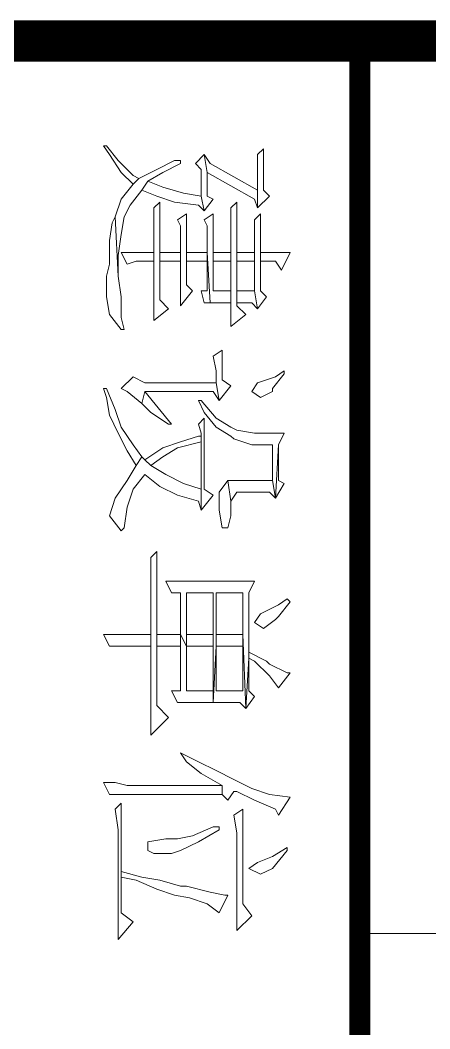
# Model space of a CAD drawing. Header units: millimetres. Extents: x 53009415 to 54059915, y 20499171 to 20796171.
# Drawn here: x 53952066 to 53955502, y 20525871 to 20534346 of the extents above; entities that cross this region are included whole.
import ezdxf

# ---------------------------------------------------------------- set-up
doc = ezdxf.new("R2010")
doc.units = ezdxf.units.MM
doc.header["$LTSCALE"] = 1000
doc.layers.add('PUB_TITLE', color=7, linetype='Continuous', lineweight=20)

# ---------------------------------------------------------------- blocks, each defined once
blk = doc.blocks.new('2015AACI_TQ_A2')
at = {"layer": 'PUB_TITLE'}
blk.add_line((-4500, 23200), (-4500, 19996), dxfattribs=at)
for points, const_width in [([(-6000, 40000), (-6000, 0)], 70), ([(-6000, 20000), (0, 20000)], 35)]:
    blk.add_lwpolyline(points, dxfattribs=dict(at, const_width=const_width))
blk.add_lwpolyline([(-6000, 0), (0, 0), (0, 40000), (-6000, 40000)], close=True, dxfattribs=at)
at = {"layer": 'PUB_TITLE', "lineweight": 0}
for points in [[(-5644.8, 19883.2), (-5644.8, 19868.3), (-5644.8, 19833.5), (-5629.8, 19833.5), (-5629.8, 19858.3), (-5614.9, 19868.3)], [(-4938.1, 19883.2), (-4938.1, 19878.2), (-4953.1, 19848.4), (-4958, 19843.4), (-4973, 19813.5), (-5072.5, 19813.5), (-4963, 19813.5), (-4958, 19823.5), (-4933.2, 19848.4), (-4913.3, 19863.3)], [(-5057.6, 19883.2), (-5062.5, 19878.2), (-5052.6, 19863.3), (-5037.7, 19833.5), (-5022.7, 19823.5), (-5012.8, 19838.4), (-5027.7, 19858.3), (-5032.7, 19863.3)], [(-4729.1, 19883.2), (-4729.1, 19883.2), (-4734.1, 19848.4), (-4744.1, 19818.5), (-4759, 19788.7), (-4773.9, 19758.8), (-4788.9, 19729), (-4803.8, 19699.1), (-4803.8, 19699.1), (-4788.9, 19709), (-4769, 19733.9), (-4749, 19768.8), (-4734.1, 19768.8), (-4724.2, 19778.7), (-4739.1, 19788.7), (-4739.1, 19793.6), (-4724.2, 19823.5), (-4709.2, 19858.3), (-4699.3, 19863.3)], [(-5440.7, 19873.3), (-5445.7, 19873.3), (-5435.8, 19858.3), (-5425.8, 19828.5), (-5410.9, 19818.5), (-5400.9, 19833.5), (-5410.9, 19853.4), (-5415.9, 19853.4)], [(-5341.2, 19873.3), (-5341.2, 19868.3), (-5341.2, 19833.5), (-5341.2, 19823.5), (-5346.2, 19793.6), (-5351.2, 19783.7), (-5366.1, 19758.8), (-5395.9, 19733.9), (-5395.9, 19729), (-5376, 19738.9), (-5351.2, 19758.8), (-5336.2, 19783.7), (-5331.3, 19788.7), (-5321.3, 19818.5), (-5321.3, 19853.4), (-5261.6, 19853.4), (-5231.7, 19858.3), (-5321.3, 19863.3)], [(-5256.6, 19873.3), (-5261.6, 19863.3), (-5321.3, 19863.3), (-5231.7, 19858.3)], [(-4639.6, 19878.2), (-4644.5, 19878.2), (-4629.6, 19853.4), (-4619.7, 19828.5), (-4609.7, 19813.5), (-4599.8, 19833.5), (-4609.7, 19853.4)], [(-5739.3, 19848.4), (-5749.3, 19838.4), (-5818.9, 19838.4), (-5809, 19828.5), (-5799, 19828.5), (-5749.3, 19828.5), (-5719.4, 19828.5)], [(-5231.7, 19858.3), (-5261.6, 19853.4), (-5261.6, 19788.7), (-5261.6, 19778.7), (-5226.8, 19783.7), (-5241.7, 19793.6), (-5241.7, 19848.4)], [(-5570.1, 19843.4), (-5580.1, 19833.5), (-5629.8, 19833.5), (-5644.8, 19833.5), (-5709.4, 19833.5), (-5699.5, 19823.5), (-5684.6, 19823.5), (-5644.8, 19823.5), (-5629.8, 19823.5), (-5580.1, 19823.5), (-5550.2, 19828.5)], [(-5719.4, 19828.5), (-5749.3, 19828.5), (-5794, 19748.9), (-5809, 19738.9), (-5779.1, 19743.9), (-5734.3, 19823.5)], [(-5629.8, 19823.5), (-5644.8, 19823.5), (-5644.8, 19793.6), (-5629.8, 19793.6)], [(-5550.2, 19828.5), (-5580.1, 19823.5), (-5580.1, 19793.6), (-5560.2, 19793.6), (-5560.2, 19818.5)], [(-5092.4, 19823.5), (-5092.4, 19818.5), (-5092.4, 19783.7), (-5092.4, 19748.9), (-5092.4, 19743.9), (-5092.4, 19709), (-5092.4, 19674.2), (-5072.5, 19684.2), (-5072.5, 19699.1), (-5002.8, 19699.1), (-4982.9, 19709), (-5072.5, 19709), (-5072.5, 19753.8), (-5002.8, 19753.8), (-4888.4, 19753.8), (-4982.9, 19758.8), (-5072.5, 19758.8), (-5072.5, 19803.6), (-5002.8, 19803.6), (-4878.4, 19808.6), (-4963, 19813.5), (-5072.5, 19813.5)], [(-4898.3, 19823.5), (-4908.3, 19813.5), (-4963, 19813.5), (-4878.4, 19808.6)], [(-4530.1, 19818.5), (-4550, 19803.6), (-4709.2, 19803.6), (-4699.3, 19788.7), (-4669.4, 19793.6), (-4505.2, 19793.6)], [(-5540.3, 19808.6), (-5555.2, 19793.6), (-5560.2, 19793.6), (-5580.1, 19793.6), (-5629.8, 19793.6), (-5644.8, 19793.6), (-5729.3, 19793.6), (-5719.4, 19783.7), (-5709.4, 19783.7), (-5644.8, 19783.7), (-5629.8, 19783.7), (-5580.1, 19783.7), (-5560.2, 19783.7), (-5520.4, 19783.7)], [(-5002.8, 19803.6), (-5002.8, 19758.8), (-5072.5, 19758.8), (-4982.9, 19758.8), (-4982.9, 19803.6), (-4908.3, 19803.6)], [(-4878.4, 19808.6), (-5002.8, 19803.6), (-4908.3, 19803.6), (-4908.3, 19758.8), (-4982.9, 19758.8), (-4888.4, 19753.8), (-4888.4, 19798.6)], [(-5560.2, 19783.7), (-5580.1, 19783.7), (-5580.1, 19753.8), (-5629.8, 19753.8), (-5644.8, 19753.8), (-5709.4, 19753.8), (-5699.5, 19738.9), (-5689.5, 19743.9), (-5644.8, 19743.9), (-5560.2, 19748.9)], [(-5629.8, 19783.7), (-5644.8, 19783.7), (-5644.8, 19753.8), (-5629.8, 19753.8)], [(-5420.8, 19783.7), (-5430.8, 19768.8), (-5480.5, 19768.8), (-5470.6, 19753.8), (-5445.7, 19758.8), (-5425.8, 19758.8), (-5395.9, 19763.8)], [(-5201.9, 19783.7), (-5226.8, 19783.7), (-5261.6, 19778.7), (-5241.7, 19763.8), (-5216.8, 19763.8), (-5211.8, 19763.8), (-5182, 19768.8), (-5182, 19778.7)], [(-5395.9, 19763.8), (-5425.8, 19758.8), (-5425.8, 19639.4), (-5435.8, 19619.5), (-5415.9, 19599.6), (-5410.9, 19609.5), (-5391, 19634.4), (-5410.9, 19639.4), (-5410.9, 19753.8)], [(-4734.1, 19768.8), (-4749, 19768.8), (-4749, 19719), (-4749, 19679.2), (-4749, 19639.4), (-4749, 19609.5), (-4754, 19589.6), (-4754, 19569.7), (-4734.1, 19579.7), (-4734.1, 19589.6), (-4734.1, 19609.5), (-4734.1, 19639.4), (-4734.1, 19674.2), (-4734.1, 19719)], [(-4674.4, 19763.8), (-4679.4, 19763.8), (-4679.4, 19753.8), (-4664.5, 19719), (-4659.5, 19694.1), (-4659.5, 19674.2), (-4654.5, 19644.4), (-4639.6, 19644.4), (-4634.6, 19654.3), (-4634.6, 19684.2), (-4639.6, 19699.1), (-4654.5, 19729)], [(-4564.9, 19778.7), (-4564.9, 19773.7), (-4569.9, 19748.9), (-4579.9, 19709), (-4579.9, 19699.1), (-4589.8, 19664.3), (-4594.8, 19634.4), (-4604.7, 19599.6), (-4594.8, 19599.6), (-4589.8, 19624.5), (-4574.9, 19659.3), (-4564.9, 19689.1), (-4560, 19714), (-4550, 19743.9), (-4535.1, 19763.8)], [(-5734.3, 19753.8), (-5739.3, 19743.9), (-5779.1, 19743.9), (-5809, 19738.9), (-5794, 19724), (-5784.1, 19733.9), (-5739.3, 19733.9), (-5714.4, 19738.9)], [(-5560.2, 19748.9), (-5644.8, 19743.9), (-5580.1, 19743.9), (-5580.1, 19733.9), (-5560.2, 19738.9)], [(-5236.7, 19753.8), (-5246.7, 19738.9), (-5366.1, 19738.9), (-5356.1, 19729), (-5341.2, 19733.9), (-5336.2, 19733.9), (-5211.8, 19733.9)], [(-5002.8, 19753.8), (-5002.8, 19709), (-5072.5, 19709), (-4982.9, 19709), (-4982.9, 19753.8), (-4908.3, 19753.8)], [(-4888.4, 19753.8), (-5002.8, 19753.8), (-4908.3, 19753.8), (-4908.3, 19709), (-4982.9, 19709), (-5002.8, 19699.1), (-4908.3, 19699.1), (-4908.3, 19684.2), (-4888.4, 19694.1), (-4888.4, 19699.1), (-4888.4, 19719)], [(-5714.4, 19738.9), (-5739.3, 19733.9), (-5744.3, 19704.1), (-5754.2, 19669.2), (-5764.2, 19644.4), (-5749.3, 19634.4), (-5739.3, 19659.3), (-5729.3, 19689.1), (-5724.4, 19729)], [(-5644.8, 19743.9), (-5644.8, 19709), (-5629.8, 19709), (-5629.8, 19743.9), (-5580.1, 19743.9)], [(-5336.2, 19733.9), (-5336.2, 19729), (-5326.3, 19699.1), (-5316.3, 19669.2), (-5296.4, 19639.4), (-5286.5, 19649.3), (-5301.4, 19669.2), (-5316.3, 19694.1), (-5326.3, 19733.9), (-5246.7, 19733.9)], [(-5211.8, 19733.9), (-5336.2, 19733.9), (-5246.7, 19733.9), (-5256.6, 19704.1), (-5271.5, 19674.2), (-5286.5, 19649.3), (-5296.4, 19639.4), (-5301.4, 19634.4), (-5286.5, 19624.5), (-5261.6, 19609.5), (-5231.7, 19589.6), (-5201.9, 19579.7), (-5201.9, 19579.7), (-5177, 19599.6), (-5177, 19599.6), (-5182, 19604.5), (-5216.8, 19609.5), (-5246.7, 19619.5), (-5271.5, 19639.4), (-5271.5, 19639.4), (-5251.6, 19664.3), (-5236.7, 19694.1), (-5226.8, 19729)], [(-5580.1, 19719), (-5590, 19709), (-5629.8, 19709), (-5644.8, 19709), (-5709.4, 19709), (-5699.5, 19694.1), (-5689.5, 19699.1), (-5644.8, 19699.1), (-5629.8, 19699.1), (-5555.2, 19699.1)], [(-5794, 19699.1), (-5799, 19699.1), (-5799, 19689.1), (-5784.1, 19659.3), (-5769.2, 19629.4), (-5759.2, 19619.5), (-5734.3, 19599.6), (-5704.5, 19589.6), (-5604.9, 19594.6), (-5629.8, 19594.6), (-5639.8, 19594.6), (-5674.6, 19599.6), (-5704.5, 19604.5), (-5724.4, 19614.5), (-5749.3, 19634.4), (-5749.3, 19634.4), (-5764.2, 19644.4), (-5779.1, 19669.2)], [(-5629.8, 19699.1), (-5644.8, 19699.1), (-5644.8, 19664.3), (-5629.8, 19664.3)], [(-5002.8, 19699.1), (-5002.8, 19659.3), (-4982.9, 19659.3), (-4982.9, 19699.1), (-4908.3, 19699.1)], [(-5550.2, 19679.2), (-5565.1, 19664.3), (-5629.8, 19664.3), (-5644.8, 19664.3), (-5729.3, 19664.3), (-5719.4, 19654.3), (-5709.4, 19654.3), (-5644.8, 19654.3), (-5629.8, 19654.3), (-5530.3, 19654.3)], [(-5356.1, 19684.2), (-5410.9, 19639.4), (-5391, 19634.4), (-5376, 19649.3), (-5356.1, 19679.2)], [(-4863.5, 19679.2), (-4883.4, 19659.3), (-4982.9, 19659.3), (-5002.8, 19659.3), (-5142.2, 19659.3), (-5132.2, 19649.3), (-5117.3, 19649.3), (-5002.8, 19649.3), (-4982.9, 19649.3), (-4833.6, 19649.3)], [(-5629.8, 19654.3), (-5644.8, 19654.3), (-5644.8, 19634.4), (-5644.8, 19599.6), (-5624.8, 19609.5), (-5629.8, 19624.5)], [(-4982.9, 19649.3), (-5002.8, 19649.3), (-5002.8, 19639.4), (-5002.8, 19604.5), (-5002.8, 19569.7), (-4982.9, 19579.7), (-4982.9, 19579.7), (-4982.9, 19609.5)], [(-5769.2, 19629.4), (-5774.1, 19619.5), (-5799, 19594.6), (-5823.9, 19574.7), (-5823.9, 19569.7), (-5809, 19579.7), (-5779.1, 19599.6), (-5759.2, 19619.5)], [(-5301.4, 19634.4), (-5321.3, 19619.5), (-5351.2, 19599.6), (-5381, 19589.6), (-5415.9, 19574.7), (-5415.9, 19569.7), (-5400.9, 19574.7), (-5371.1, 19579.7), (-5341.2, 19594.6), (-5311.4, 19609.5), (-5286.5, 19624.5)], [(-4520.1, 19619.5), (-4535.1, 19599.6), (-4594.8, 19599.6), (-4604.7, 19599.6), (-4719.2, 19599.6), (-4709.2, 19589.6), (-4674.4, 19594.6), (-4490.3, 19594.6)], [(-5515.4, 19604.5), (-5535.3, 19599.6), (-5570.1, 19599.6), (-5604.9, 19594.6), (-5704.5, 19589.6), (-5694.5, 19584.6), (-5664.7, 19579.7), (-5624.8, 19579.7), (-5604.9, 19574.7), (-5570.1, 19574.7), (-5540.3, 19579.7), (-5540.3, 19579.7), (-5515.4, 19599.6)]]:
    blk.add_lwpolyline(points, close=True, dxfattribs=at)

msp = doc.modelspace()

# ---------------------------------------------------------------- block references
at = {"layer": 'PUB_TITLE', "xscale": 5, "yscale": 5, "zscale": 5, "rotation": 270}
msp.add_blockref('2015AACI_TQ_A2', (53854915.383, 20504170.783), dxfattribs=at)

doc.saveas('drawing.dxf')
